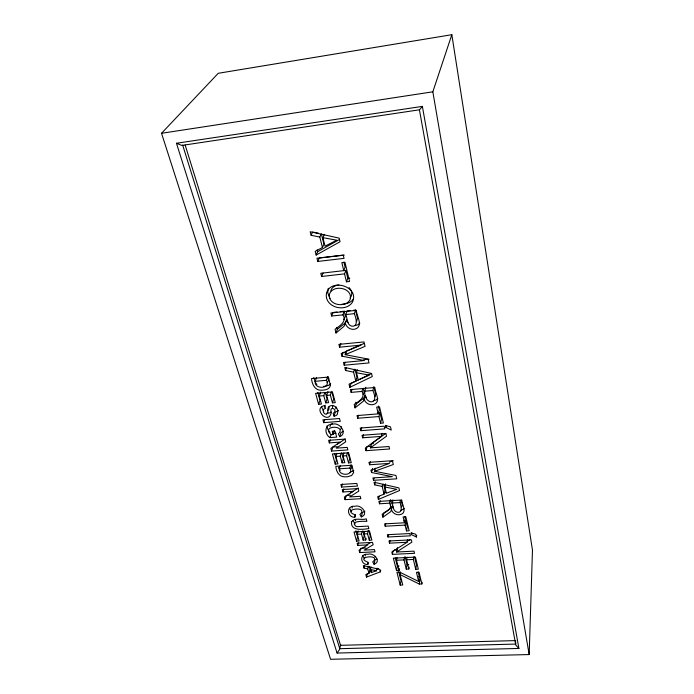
<?xml version="1.0" encoding="UTF-8"?>
<svg xmlns="http://www.w3.org/2000/svg" width="694" height="694" viewBox="0 0 694 694"><rect width="100%" height="100%" fill="white"/><g stroke="black" fill="none" stroke-linecap="round" stroke-linejoin="round"><path stroke-width="1.04" d="M332.521 407.543L332.704 405.469M329.13 406.493C326.371 408.263 329.424 413.182 326.327 414.292C322.979 414.509 321.764 408.61 325.616 408.341L324.532 405.565C312.179 408.298 328.383 425.006 331.168 413.095C328.887 404.194 338.984 410.111 333.111 413.329L334.031 416.166L335.948 415.637L337.319 414.457L337.848 411.412A12.509 9.976 18.1 0 0 337.119 408.905C335.922 405.921 331.741 404.342 329.13 406.493L328.861 409.46L327.906 410.301M529.184 654.563L532.471 550.09L451.829 34.7L218.237 73.295L161.529 133.291L330.587 659.3L529.184 654.563L432.839 91.808L451.829 34.7M329.945 426.689L330.734 424.528L332.556 423.479M515.677 641.915L515.798 645.116L518.904 648.448L422.368 106.39L176.467 143.259L337.076 653.045L518.904 648.448M365.113 554.35L365.304 555.937M354.799 517.308L355.102 514.827C339.93 509.118 369.468 505.44 359.917 514.471L361.331 516.9C369.399 514.098 360.958 503.974 354.747 506.308C346.011 505.301 346.887 517.603 354.799 517.308L355.441 514.766M367.742 564.56L368.063 562.253C353.437 556.788 382.03 553.586 372.739 561.958L374.083 564.239C381.969 561.689 373.684 552.068 367.794 554.289C359.371 553.161 360.091 564.873 367.742 564.56L368.132 562.825M400.62 571.977L400.134 574.615L419.289 584.053L421.857 583.949L422.134 582.179M419.289 584.053L419.991 579.629M400.134 574.615L402.754 584.99L400.204 585.094L396.933 572.229L399.605 572.116L418.664 581.485L419.376 577.07L418.161 572.003M399.397 568.672L399.076 570.425L396.5 570.537L393.342 558.149L415.446 557.117L418.335 569.193L415.732 569.306L416.469 564.916L414.578 557.056M416.391 537.017L415.741 534.224L411.048 532.871L411.473 534.64L416.391 537.017L416.695 535.291M415.732 569.306L413.364 559.459L413.815 556.84M404.472 557.273L403.995 559.893L406.276 569.097L408.844 568.985L409.156 567.224M406.276 569.097L407.057 564.716L405.044 556.553M408.844 568.985L406.589 559.772L407.057 557.152M411.473 534.64L411.785 532.905M397.419 547.661L396.586 551.999L414.023 551.157L414.535 553.309L392.379 554.367L391.798 552.086L407.04 542.274L407.517 539.672M400.204 585.094L401.011 580.687L398.755 571.804M405.895 520.821L405.088 525.115L385.205 526.199L384.615 523.875L404.524 522.782L403.119 516.943L405.808 516.796L409.148 530.771L406.484 530.919L407.283 526.607L405.895 520.821L403.813 520.942M396.5 570.537L397.324 566.165L395.242 557.924M399.076 570.425L396.5 560.24L397.003 557.629M404.524 522.782L405.339 518.496L404.88 516.553M392.379 554.367L393.064 550.897M392.917 499.845C392.101 503.714 392.37 511.053 397.332 512.293C404.541 512.996 399.345 503.844 400.256 500.452M407.04 542.274L389.525 543.159L390.054 540.565M387.955 536.991L387.373 534.71L409.807 533.539L410.354 535.837L387.955 536.991L388.493 534.415M369.191 566.339L369.937 569.08L368.974 573.435L365.833 574.58L366.527 577.078L380.355 571.856L380.72 570.112M390.306 500.001L389.62 503.176C393.333 508.954 385.786 511.834 382.151 514.219L382.906 517.177L390.809 511.599L392.483 505.857L393.628 507.869M371.03 566.851L370.457 569.462L371.307 572.585L376.486 570.763L377.05 568.143M385.205 526.199L385.751 523.632M374.083 564.239L375.029 559.893L376.989 559.008M382.906 517.177L383.834 512.918L390.54 508.485L392.483 505.857M371.307 572.585L371.689 570.841M368.974 573.435L367.716 568.863L368.297 566.252M366.527 577.078L367.3 573.582M384.832 486.997L396.768 489.313L386.376 493.234L384.832 486.997L385.534 483.848M384.086 494.137L382.168 486.442L374.673 484.854L374.014 482.252L398.894 487.899L399.527 490.537L378.386 499.437L377.692 496.696L384.086 494.137L385.031 489.929L383.6 484.178M389.62 503.176L379.497 503.783L380.217 500.617M382.168 486.442L382.646 484.351M367.716 568.863L364.029 568.065L364.619 565.463M378.386 499.437L379.115 496.279M358.139 530.875L357.306 534.293L359.145 540.99L356.56 541.12L354.027 531.994L369.52 531.17L371.897 540.106L369.286 540.244L370.275 535.942L368.792 530.398M362.121 531.509L361.505 534.068L363.153 540.097L365.747 539.967L366.146 538.249M369.286 540.244L367.542 533.755L368.349 530.329M340.754 644.509L339.409 649.714L337.076 653.045M359.726 552.563L359.067 550.177L367.751 544.911L357.748 545.415L357.132 543.185L372.513 542.404L373.138 544.747L364.194 550.108L374.43 549.605L375.02 551.825L359.726 552.563L360.75 548.251L365.825 548M365.747 539.967L364.116 533.929L364.723 531.37M363.153 540.097L364.168 535.811L362.806 530.797M374.673 484.854L375.419 481.723M385.951 427.443L385.465 425.405L390.496 426.871L391.26 430.098L385.951 427.443L386.437 425.431M357.748 545.415L358.373 542.838M375.367 468.181L374.613 471.287L395.927 475.468L396.725 478.817L373.519 480.326L374.023 478.244M356.56 541.12L357.61 536.835L355.935 530.763M361.331 516.9L362.372 512.658L364.914 511.226M385.812 433.351L371.455 443.787L370.405 447.864L389.004 446.511L389.594 448.992L365.972 450.692L365.304 448.064L381.37 436.387L382.116 433.342M373.519 480.326L372.912 477.949L392.344 476.674L371.524 472.501L372.548 468.355M379.948 412.566L378.933 416.556L357.705 418.248L357.028 415.576L378.282 413.867L376.66 407.118L379.531 406.884L383.383 423.028L380.538 423.245L381.553 419.228L379.948 412.566L377.84 412.73M371.524 472.501L370.952 470.246L389.481 463.401L369.555 464.772L370.336 461.684M378.282 413.867L379.306 409.876L378.386 406.033M365.972 450.692L367.039 446.606L371.307 446.303M328.271 288.296L327.759 292.833L330.014 298.594M381.37 436.387L362.684 437.793L363.509 434.756M345.065 499.654L344.354 497.086L353.272 491.317L342.931 491.968L342.272 489.574L358.173 488.559L358.841 491.083L349.655 496.956L360.229 496.305L360.871 498.691L345.065 499.654L346.202 495.464L350.392 495.204M365.851 387.295L364.732 391.199C363.829 404.671 380.182 406.285 372.843 390.505L373.91 386.593L375.671 394.097L375.185 396.638M360.88 430.696L360.203 428.059L384.146 426.203L384.78 428.857L360.88 430.696L361.713 427.678M342.931 491.968L343.799 488.836M340.164 465.735L339.271 468.814C338.29 476.578 354.417 475.85 349.932 468.086L350.791 464.997M341.578 487.075L340.858 484.481L356.811 483.449L357.505 486.06L341.578 487.075L342.454 483.961M336.79 453.408L335.87 456.461L337.917 463.896L335.211 464.086L332.4 453.954L348.64 452.792L351.285 462.716L348.544 462.907L349.698 458.803L348.05 452.644M362.78 388.51L361.93 391.442C366.007 397.775 358.321 401.54 354.183 404.428L355.059 407.838L363.387 401.193L365.304 395.511L366.571 397.809M357.705 418.248L358.555 415.264M348.544 462.907L346.61 455.698L347.486 452.635M343.903 452.896L343.01 455.958L344.823 462.655L342.099 462.846L343.287 458.751L341.734 453.026M342.099 462.846L340.277 456.149L341.179 453.095M355.059 407.838L356.213 403.891L355.779 402.19M348.05 322.493L346.696 319.977L343.998 326.353L335.991 333.016L335.046 329.268C339.513 325.989 347.269 321.591 342.957 314.859L344.259 311.233L340.181 311.658M346.696 319.977L344.632 323.404L337.319 329.32L335.991 333.016M335.211 464.086L336.425 459.992L334.76 453.928M339.704 436.682L338.342 433.976C347.321 424.849 320.298 424.945 331.081 434.661L333.155 434.505L332.287 431.312L335.055 431.095L336.685 437.099L330.162 437.593C323.994 434.392 324.428 423.696 332.634 424.19C339.6 421.909 348.11 433.368 339.704 436.682L340.928 432.657L343.391 431.252M355.814 381.058L353.593 372.149L345.534 370.475L344.771 367.456L371.533 373.459L372.262 376.512L349.837 387.347L349.03 384.172L355.814 381.058L356.994 377.189L355.033 369.295M356.456 372.73L369.286 375.15L358.251 379.956L356.456 372.73L357.341 369.85M361.93 391.442L351.112 392.37L352.005 389.438M331.602 451.091L330.847 448.359L339.982 442.095L329.329 442.893L328.626 440.334L344.996 439.102L345.716 441.792L336.304 448.159L347.2 447.37L347.876 449.903L331.602 451.091L332.851 447.031L337.171 446.71M349.837 387.347L351.043 383.461L371.411 373.589M353.593 372.149L354.487 369.269M329.329 442.893L330.283 439.866M333.155 434.505L334.413 430.488M330.162 437.593L331.116 434.574M334.031 416.166L335.297 412.21L338.568 410.501M345.534 370.475L346.471 367.603M365.304 395.511L363.283 398.599L356.213 403.891M346.427 350.895L345.17 354.669L368.089 359.05L369.017 362.927L344.198 365.226L345.144 362.363M320.593 392.145L319.231 396.031L321.443 404.064L318.633 404.298L315.605 393.359L332.426 391.902L335.28 402.624L332.443 402.867L333.727 398.946L331.923 392.153M323.725 422.646L322.936 419.827L339.505 418.499L340.268 421.336L323.725 422.646L324.705 419.67M332.443 402.867L330.353 395.086L331.333 392.162M327.95 391.503L326.622 395.398L328.583 402.641L325.764 402.876L327.091 398.955L325.417 392.778M344.198 365.226L343.495 362.468L364.281 360.533L341.89 356.152L343.166 352.37L346.341 352.994M350.323 310.591L347.165 310.921L345.881 314.556C347.373 318.13 346.722 325.269 351.91 326.206C358.937 326.935 355.675 316.941 354.339 313.671L355.58 310.044L353.472 310.261M341.89 356.152L341.222 353.541L360.932 345.126L339.609 347.191L340.901 343.443M325.764 402.876L323.794 395.641L324.801 392.726M318.633 404.298L319.995 400.386L317.809 392.448M316.577 377.467L315.18 381.31C314.044 390.002 331.489 388.822 326.397 380.312L327.733 376.469L328.557 380.633L327.152 382.472M330.769 290.873C331.602 287.212 335.367 285.251 338.863 284.965M343.912 262.202L345.109 267.199L343.773 270.66L341.838 262.627L344.953 262.263L349.542 281.478L346.462 281.816L347.772 278.311L345.872 270.391L320.784 273.289L321.591 276.472L344.545 273.861L345.872 270.391M342.957 314.859L331.671 316.03L333.033 312.404M321.591 276.472L323.048 273.002M317.765 261.456L316.941 258.22L343.244 255.114L344.024 258.376L317.765 261.456L319.266 258.047L344.319 255.097M322.432 247.506L323.907 244.158L321.322 233.748L319.813 237.053L322.432 247.506L315.197 251.349L316.143 255.071L340.043 241.729L339.184 238.146L310.192 231.735L311.103 235.275L319.813 237.053M316.143 255.071L317.652 251.688L339.592 239.413M322.91 237.66L336.798 240.202L325.018 246.144L322.91 237.66L324.402 234.355M311.103 235.275L312.664 231.987M401.705 507.01L402.199 504.824L401.141 500.235M352.379 506.282L352.127 508.051M375.515 556.293L375.003 556.987M353.541 298.854C351.181 302.697 346.375 304.102 342.099 304.163M422.368 106.39L419.384 109.982M350.123 297.986C352.882 295.019 351.927 290.144 349.091 287.585M363.222 394.383L364.116 392.266L363.266 388.328M359.874 323.092L357.887 324.809L355.111 325.642M377.883 398.503L375.966 400.03L373.303 400.75M356.516 321.652L357.505 318.277L355.58 310.044M335.696 408.766L336.2 407.066M343.773 319.561L345.412 316.429L344.259 311.233M325.226 405.201L324.497 407.196M340.528 429.465L341.361 428.224L341.344 426.654M330.691 383.825L328.34 385.456L325.503 386.168A16.526 13.507 19.7 0 1 323.595 386.332M404.203 508.659L400.759 510.411M390.228 505.154L391.425 503.046L390.757 499.871M353.775 470.567L349.741 472.449M331.316 412.036L329.745 412.947L326.995 413.121M182.678 145.133L339.782 648.69L515.573 644.075L419.41 109.799L181.819 145.428L176.467 143.259M350.8 469.127L351.789 467.695L351.39 465.162M370.405 447.864L386.532 436.179L385.89 433.481L362.051 435.285L362.684 437.793M337.527 444.108L345.196 438.903M407.274 541.311L409.954 539.585M350.765 492.775L358.251 487.969M396.586 551.999L411.872 542.188L411.316 539.845L388.97 540.982L389.525 543.159M366.979 544.729L370.535 542.587M384.138 493.2L386.046 492.393M350.791 349.091L364.281 343.409M348.987 349.854L349.828 349.498M347.278 350.548L348.136 350.201M345.17 354.669L365.053 346.358L363.994 341.925L338.889 344.371L339.609 347.191M368.479 572.342L371.429 571.223M376.348 569.358L378.317 568.612M389.412 462.152L393.255 460.747M374.613 471.287L393.307 464.529L392.396 460.721L368.939 462.343L369.555 464.772M161.529 133.291L432.839 91.808M347.772 278.311L349.811 278.086M334.057 312.3L337.119 311.979M345.881 314.556L354.339 313.671M363.691 359.718L369.061 359.214M315.18 381.31L326.397 380.312M364.732 391.199L372.843 390.505M319.231 396.031L323.794 395.641M326.622 395.398L330.353 395.086M332.357 433.498L336.07 433.212M371.455 443.787L373.511 443.639M335.87 456.461L340.277 456.149M343.01 455.958L346.61 455.698M339.271 468.814L349.932 468.086M392.24 503.02L399.831 502.569M357.306 534.293L361.505 534.068M364.116 533.929L367.542 533.755M394.287 549.978L397.436 549.822M396.5 560.24L403.995 559.893M406.589 559.772L413.364 559.459M407.057 564.716L408.766 564.638M397.324 566.165L399.033 566.087M515.737 640.597L340.563 645.333L185.168 145.072M313.627 232.178L318.433 233.158M370.457 569.462L376.486 570.763M418.647 576.653L419.376 577.07M355.111 523.857L352.83 520.483M316.377 383.956L316.889 384.424M364.567 558.661L362.528 555.651M351.58 511.435L349.455 508.234M323.725 411.507L321.556 406.849M330.075 432.466L327.958 429.586L327.004 425.943M340.173 470.48L338.42 467.227M315.935 383.444L313.705 377.545M391.589 510.107C392.978 514.02 397.818 515.842 401.54 514.211C407.135 511.634 401.679 503.879 401.791 500.01L378.889 501.389L379.497 503.783M364.185 399.44C365.582 403.735 370.865 406.033 374.916 403.986C380.963 400.62 374.673 392.049 374.89 387.486L350.409 389.603L351.112 392.37M345.421 323.638C346.818 328.201 352.413 330.856 356.681 328.496C363.031 324.549 356.178 315.406 356.438 310.322L330.899 312.994L331.671 316.03M355.614 520.674L355.354 519.398M364.029 568.065L363.344 565.601L379.705 569.41L380.355 571.856M317.184 249.84L317.652 251.688M336.85 327.455L337.319 329.32M344.545 273.861L346.462 281.816M378.933 416.556L380.538 423.245M405.088 525.115L406.484 530.919M418.664 581.485L416.469 572.35L419.063 572.238L421.857 583.949M329.372 294.421C327.993 305.299 345.352 308.249 350.028 299.739C353.827 287.897 332.704 283.69 329.372 294.421M351.52 522.044C350.539 531.491 363.465 529.296 368.835 528.585L368.176 526.121L357.566 526.642A3.002 2.229 14.1 0 1 356.091 526.442C348.7 520.257 365.712 521.446 366.892 521.298L366.224 518.808C362.268 520.674 354.061 516.935 351.52 522.044M326.458 293.319C324.098 307.043 345.083 313.003 352.283 302.445C360.212 286.804 330.812 277.496 326.458 293.319M330.344 385.352C330.092 388.371 326.805 389.759 324.159 390.037A16.63 13.542 19.7 0 1 321.322 390.21C314.911 390.653 311.936 383.99 311.511 378.594L328.47 377.068L330.344 385.352M353.61 472.631L351.632 475.52L347.668 476.717A15.684 12.128 15.8 0 1 344.97 476.83C339.158 477.194 336.122 471.417 335.835 466.342L351.953 465.232L353.61 472.631"/></g></svg>
